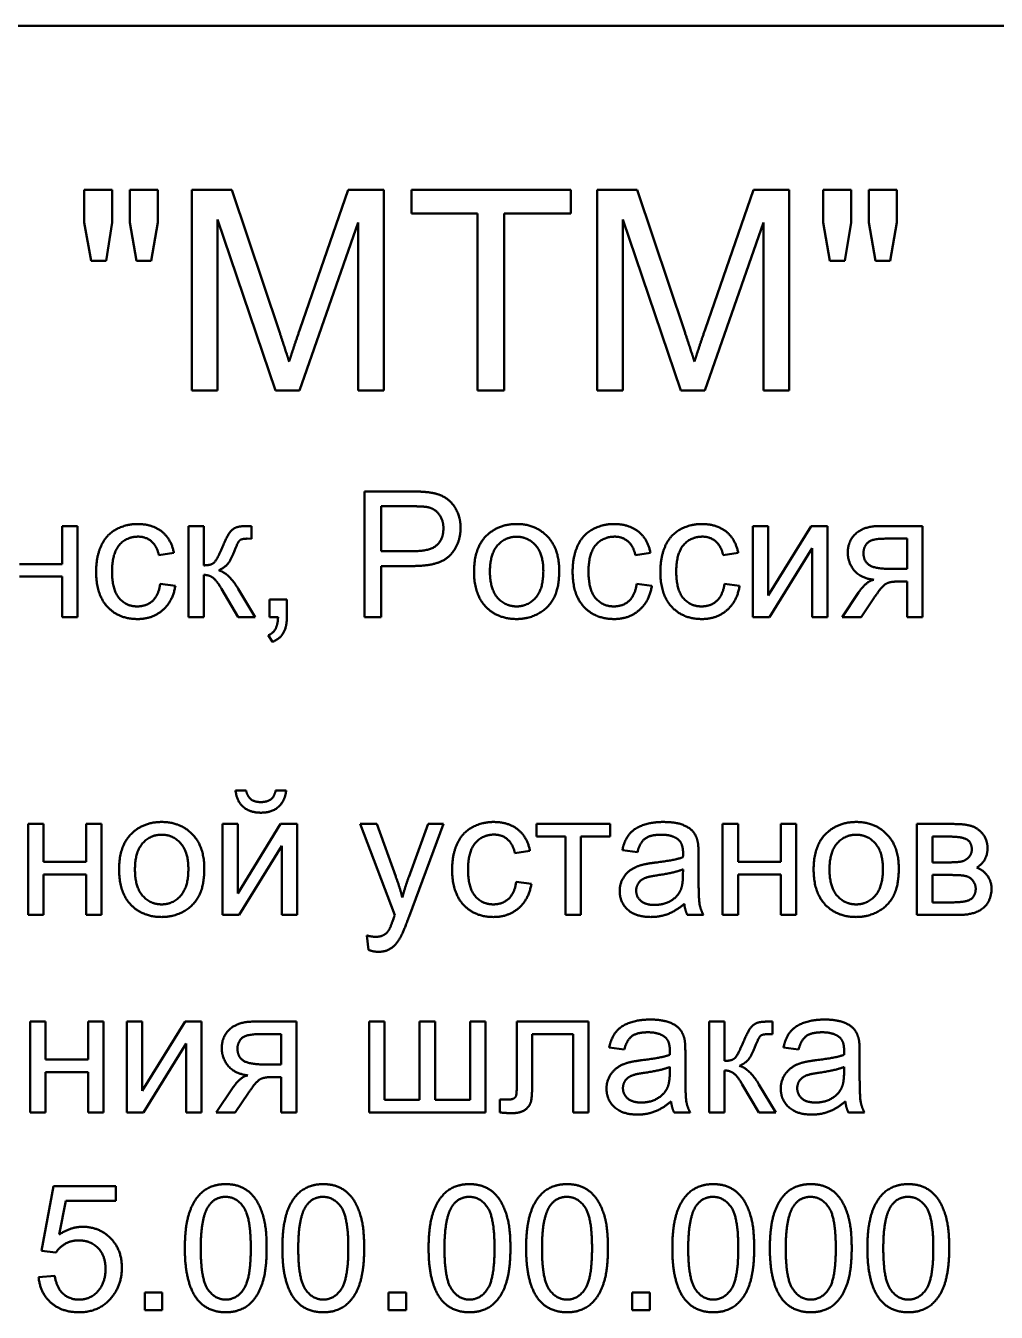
# Model space of a CAD drawing. Header units: millimetres. Extents: x 0 to 25230, y 0 to 17820.
# Drawn here: x 15280.2 to 15570, y 2557.1 to 2941.4 of the extents above; entities that cross this region are included whole.
import ezdxf

# ---------------------------------------------------------------- set-up
doc = ezdxf.new("R2010")
doc.units = ezdxf.units.MM
doc.header["$LTSCALE"] = 30
doc.layers.add('Видимый контур (ГОСТ)', color=7, linetype='Continuous', lineweight=50)

msp = doc.modelspace()

# ---------------------------------------------------------------- linework, layer by layer
at = {"layer": 'Видимый контур (ГОСТ)'}
for p, q in [((15792.799, 2941.356), (14855.299, 2941.356)), ((15297.631, 2882.558), (15297.631, 2892.39)), ((15297.631, 2892.39), (15306, 2892.39)), ((15306, 2892.39), (15306, 2882.558)), ((15311.259, 2882.558), (15311.259, 2892.39)), ((15311.259, 2892.39), (15319.628, 2892.39)), ((15319.628, 2892.39), (15319.628, 2882.558)), ((15329.781, 2832.39), (15329.781, 2892.39)), ((15329.781, 2892.39), (15341.717, 2892.39)), ((15341.717, 2892.39), (15355.939, 2849.905)), ((15362.022, 2850.637), (15376.427, 2892.39)), ((15376.427, 2892.39), (15387.083, 2892.39)), ((15387.083, 2892.39), (15387.083, 2832.39)), ((15395.36, 2885.302), (15395.36, 2892.39)), ((15395.36, 2892.39), (15442.921, 2892.39)), ((15442.921, 2892.39), (15442.921, 2885.302)), ((15450.833, 2832.39), (15450.833, 2892.39)), ((15450.833, 2892.39), (15462.769, 2892.39)), ((15462.769, 2892.39), (15476.991, 2849.905)), ((15483.073, 2850.637), (15497.479, 2892.39)), ((15497.479, 2892.39), (15508.134, 2892.39)), ((15508.134, 2892.39), (15508.134, 2832.39)), ((15518.287, 2882.558), (15518.287, 2892.39)), ((15518.287, 2892.39), (15526.656, 2892.39)), ((15526.656, 2892.39), (15526.656, 2882.558)), ((15531.915, 2882.558), (15531.915, 2892.39)), ((15531.915, 2892.39), (15540.284, 2892.39)), ((15540.284, 2892.39), (15540.284, 2882.558)), ((15299.689, 2871.125), (15297.631, 2882.558)), ((15306, 2882.558), (15304.171, 2871.125)), ((15313.272, 2871.125), (15311.259, 2882.558)), ((15319.628, 2882.558), (15317.662, 2871.125)), ((15354.796, 2832.39), (15337.418, 2883.472)), ((15337.418, 2883.472), (15337.418, 2832.39)), ((15379.445, 2882.603), (15361.93, 2832.39)), ((15379.445, 2832.39), (15379.445, 2882.603)), ((15415.116, 2885.302), (15395.36, 2885.302)), ((15415.116, 2832.39), (15415.116, 2885.302)), ((15442.921, 2885.302), (15423.073, 2885.302)), ((15423.073, 2885.302), (15423.073, 2832.39)), ((15475.848, 2832.39), (15458.47, 2883.472)), ((15458.47, 2883.472), (15458.47, 2832.39)), ((15500.497, 2882.603), (15482.982, 2832.39)), ((15500.497, 2832.39), (15500.497, 2882.603)), ((15520.345, 2871.125), (15518.287, 2882.558)), ((15526.656, 2882.558), (15524.827, 2871.125)), ((15533.927, 2871.125), (15531.915, 2882.558)), ((15540.284, 2882.558), (15538.317, 2871.125)), ((15304.171, 2871.125), (15299.689, 2871.125)), ((15317.662, 2871.125), (15313.272, 2871.125)), ((15524.827, 2871.125), (15520.345, 2871.125)), ((15538.317, 2871.125), (15533.927, 2871.125)), ((15337.418, 2832.39), (15329.781, 2832.39)), ((15361.93, 2832.39), (15354.796, 2832.39)), ((15387.083, 2832.39), (15379.445, 2832.39)), ((15423.073, 2832.39), (15415.116, 2832.39)), ((15458.47, 2832.39), (15450.833, 2832.39)), ((15482.982, 2832.39), (15475.848, 2832.39)), ((15508.134, 2832.39), (15500.497, 2832.39)), ((15381.386, 2764.75), (15381.386, 2802.25)), ((15381.386, 2802.25), (15395.534, 2802.25)), ((15395.963, 2797.82), (15386.359, 2797.82)), ((15386.359, 2797.82), (15386.359, 2784.415)), ((15291.037, 2780.584), (15291.037, 2791.932)), ((15291.037, 2791.932), (15295.639, 2791.932)), ((15295.639, 2791.932), (15295.639, 2764.75)), ((15328.766, 2764.75), (15328.766, 2791.932)), ((15328.766, 2791.932), (15333.368, 2791.932)), ((15333.368, 2791.932), (15333.368, 2780.184)), ((15346.716, 2791.932), (15347.63, 2791.932)), ((15347.63, 2791.932), (15347.63, 2788.13)), ((15497.316, 2764.75), (15497.316, 2791.932)), ((15497.316, 2791.932), (15501.918, 2791.932)), ((15501.918, 2791.932), (15501.918, 2771.209)), ((15501.918, 2771.209), (15514.694, 2791.932)), ((15514.694, 2791.932), (15519.639, 2791.932)), ((15519.639, 2791.932), (15519.639, 2764.75)), ((15535.388, 2791.932), (15547.964, 2791.932)), ((15547.964, 2791.932), (15547.964, 2764.75)), ((15347.63, 2788.13), (15346.344, 2788.159)), ((15543.362, 2788.159), (15536.845, 2788.159)), ((15543.362, 2779.127), (15543.362, 2788.159)), ((15324.422, 2783.929), (15319.934, 2783.243)), ((15386.359, 2784.415), (15396.049, 2784.415)), ((15466.733, 2783.929), (15462.246, 2783.243)), ((15492.943, 2783.929), (15488.456, 2783.243)), ((15515.037, 2785.358), (15502.289, 2764.75)), ((15515.037, 2764.75), (15515.037, 2785.358)), ((15278.29, 2780.584), (15291.037, 2780.584)), ((15395.992, 2779.984), (15386.359, 2779.984)), ((15386.359, 2779.984), (15386.359, 2764.75)), ((15538.274, 2779.127), (15543.362, 2779.127)), ((15291.037, 2776.812), (15278.29, 2776.812)), ((15291.037, 2764.75), (15291.037, 2776.812)), ((15320.334, 2774.697), (15324.85, 2774.096)), ((15333.368, 2777.326), (15333.368, 2764.75)), ((15462.646, 2774.697), (15467.162, 2774.096)), ((15488.856, 2774.697), (15493.372, 2774.096)), ((15543.362, 2775.354), (15540.733, 2775.354)), ((15543.362, 2764.75), (15543.362, 2775.354)), ((15343.6, 2764.75), (15338.656, 2773.153)), ((15343.629, 2773.182), (15348.659, 2764.75)), ((15523.955, 2764.75), (15528.899, 2772.067)), ((15533.673, 2770.666), (15529.643, 2764.75)), ((15352.918, 2764.75), (15352.918, 2769.98)), ((15352.918, 2769.98), (15358.149, 2769.98)), ((15358.149, 2769.98), (15358.149, 2764.75)), ((15295.639, 2764.75), (15291.037, 2764.75)), ((15333.368, 2764.75), (15328.766, 2764.75)), ((15348.659, 2764.75), (15343.6, 2764.75)), ((15355.519, 2764.75), (15352.918, 2764.75)), ((15386.359, 2764.75), (15381.386, 2764.75)), ((15502.289, 2764.75), (15497.316, 2764.75)), ((15519.639, 2764.75), (15515.037, 2764.75)), ((15529.643, 2764.75), (15523.955, 2764.75)), ((15547.964, 2764.75), (15543.362, 2764.75)), ((15353.89, 2757.318), (15352.604, 2759.291)), ((15342.829, 2712.914), (15345.973, 2712.914)), ((15354.805, 2712.914), (15357.949, 2712.914)), ((15280.862, 2675.757), (15280.862, 2702.939)), ((15280.862, 2702.939), (15285.464, 2702.939)), ((15285.464, 2702.939), (15285.464, 2691.592)), ((15298.212, 2691.592), (15298.212, 2702.939)), ((15298.212, 2702.939), (15302.813, 2702.939)), ((15302.813, 2702.939), (15302.813, 2675.757)), ((15338.884, 2675.757), (15338.884, 2702.939)), ((15338.884, 2702.939), (15343.486, 2702.939)), ((15343.486, 2702.939), (15343.486, 2682.217)), ((15343.486, 2682.217), (15356.262, 2702.939)), ((15356.262, 2702.939), (15361.207, 2702.939)), ((15361.207, 2702.939), (15361.207, 2675.757)), ((15390.39, 2675.728), (15380.071, 2702.939)), ((15380.071, 2702.939), (15385.045, 2702.939)), ((15385.045, 2702.939), (15390.675, 2687.247)), ((15394.563, 2687.104), (15400.365, 2702.939)), ((15404.967, 2702.939), (15394.648, 2675.271)), ((15400.365, 2702.939), (15404.967, 2702.939)), ((15432.663, 2699.166), (15432.663, 2702.939)), ((15432.663, 2702.939), (15454.7, 2702.939)), ((15454.7, 2702.939), (15454.7, 2699.166)), ((15488.284, 2675.757), (15488.284, 2702.939)), ((15488.284, 2702.939), (15492.886, 2702.939)), ((15492.886, 2702.939), (15492.886, 2691.592)), ((15505.634, 2691.592), (15505.634, 2702.939)), ((15505.634, 2702.939), (15510.235, 2702.939)), ((15510.235, 2702.939), (15510.235, 2675.757)), ((15546.335, 2675.757), (15546.335, 2702.939)), ((15546.335, 2702.939), (15556.939, 2702.939)), ((15441.38, 2699.166), (15432.663, 2699.166)), ((15441.38, 2675.757), (15441.38, 2699.166)), ((15454.7, 2699.166), (15445.982, 2699.166)), ((15445.982, 2699.166), (15445.982, 2675.757)), ((15555.996, 2699.166), (15550.936, 2699.166)), ((15550.936, 2699.166), (15550.936, 2691.477)), ((15356.605, 2696.365), (15343.858, 2675.757)), ((15356.605, 2675.757), (15356.605, 2696.365)), ((15430.748, 2694.936), (15426.26, 2694.25)), ((15462.874, 2694.564), (15458.358, 2695.164)), ((15285.464, 2691.592), (15298.212, 2691.592)), ((15481.11, 2693.278), (15481.11, 2687.133)), ((15492.886, 2691.592), (15505.634, 2691.592)), ((15550.936, 2691.477), (15555.853, 2691.477)), ((15298.212, 2687.819), (15285.464, 2687.819)), ((15285.464, 2687.819), (15285.464, 2675.757)), ((15298.212, 2675.757), (15298.212, 2687.819)), ((15476.451, 2687.704), (15476.48, 2689.391)), ((15505.634, 2687.819), (15492.886, 2687.819)), ((15492.886, 2687.819), (15492.886, 2675.757)), ((15505.634, 2675.757), (15505.634, 2687.819)), ((15556.51, 2687.704), (15550.936, 2687.704)), ((15550.936, 2687.704), (15550.936, 2679.53)), ((15426.661, 2685.704), (15431.177, 2685.103)), ((15550.936, 2679.53), (15556.996, 2679.53)), ((15285.464, 2675.757), (15280.862, 2675.757)), ((15302.813, 2675.757), (15298.212, 2675.757)), ((15343.858, 2675.757), (15338.884, 2675.757)), ((15361.207, 2675.757), (15356.605, 2675.757)), ((15445.982, 2675.757), (15441.38, 2675.757)), ((15482.568, 2675.757), (15477.766, 2675.757)), ((15492.886, 2675.757), (15488.284, 2675.757)), ((15510.235, 2675.757), (15505.634, 2675.757)), ((15558.568, 2675.757), (15546.335, 2675.757)), ((15382.501, 2665.324), (15381.986, 2669.64)), ((15281.462, 2616.743), (15281.462, 2643.925)), ((15281.462, 2643.925), (15286.064, 2643.925)), ((15286.064, 2643.925), (15286.064, 2632.578)), ((15298.812, 2632.578), (15298.812, 2643.925)), ((15298.812, 2643.925), (15303.414, 2643.925)), ((15303.414, 2643.925), (15303.414, 2616.743)), ((15310.359, 2616.743), (15310.359, 2643.925)), ((15310.359, 2643.925), (15314.961, 2643.925)), ((15314.961, 2643.925), (15314.961, 2623.203)), ((15314.961, 2623.203), (15327.737, 2643.925)), ((15327.737, 2643.925), (15332.682, 2643.925)), ((15332.682, 2643.925), (15332.682, 2616.743)), ((15348.431, 2643.925), (15361.007, 2643.925)), ((15361.007, 2643.925), (15361.007, 2616.743)), ((15382.701, 2616.743), (15382.701, 2643.925)), ((15382.701, 2643.925), (15387.303, 2643.925)), ((15387.303, 2643.925), (15387.303, 2620.516)), ((15397.792, 2620.516), (15397.792, 2643.925)), ((15397.792, 2643.925), (15402.394, 2643.925)), ((15402.394, 2643.925), (15402.394, 2620.516)), ((15412.884, 2620.516), (15412.884, 2643.925)), ((15412.884, 2643.925), (15417.486, 2643.925)), ((15417.486, 2643.925), (15417.486, 2616.743)), ((15426.832, 2626.004), (15426.832, 2643.925)), ((15426.832, 2643.925), (15448.24, 2643.925)), ((15448.24, 2643.925), (15448.24, 2616.743)), ((15484.283, 2616.743), (15484.283, 2643.925)), ((15484.283, 2643.925), (15488.884, 2643.925)), ((15488.884, 2643.925), (15488.884, 2632.178)), ((15502.232, 2643.925), (15503.147, 2643.925)), ((15503.147, 2643.925), (15503.147, 2640.124)), ((15356.405, 2640.152), (15349.888, 2640.152)), ((15356.405, 2631.12), (15356.405, 2640.152)), ((15443.638, 2640.152), (15431.434, 2640.152)), ((15431.434, 2640.152), (15431.434, 2626.604)), ((15443.638, 2616.743), (15443.638, 2640.152)), ((15503.147, 2640.124), (15501.861, 2640.152)), ((15328.08, 2637.351), (15315.332, 2616.743)), ((15328.08, 2616.743), (15328.08, 2637.351)), ((15458.93, 2635.55), (15454.414, 2636.151)), ((15510.978, 2635.55), (15506.462, 2636.151)), ((15286.064, 2632.578), (15298.812, 2632.578)), ((15477.166, 2634.264), (15477.166, 2628.119)), ((15529.214, 2634.264), (15529.214, 2628.119)), ((15298.812, 2628.805), (15286.064, 2628.805)), ((15286.064, 2628.805), (15286.064, 2616.743)), ((15298.812, 2616.743), (15298.812, 2628.805)), ((15351.318, 2631.12), (15356.405, 2631.12)), ((15472.507, 2628.691), (15472.535, 2630.377)), ((15488.884, 2629.319), (15488.884, 2616.743)), ((15524.555, 2628.691), (15524.584, 2630.377)), ((15356.405, 2627.347), (15353.776, 2627.347)), ((15356.405, 2616.743), (15356.405, 2627.347)), ((15499.117, 2616.743), (15494.172, 2625.146)), ((15499.145, 2625.175), (15504.176, 2616.743)), ((15336.998, 2616.743), (15341.943, 2624.06)), ((15346.716, 2622.66), (15342.686, 2616.743)), ((15387.303, 2620.516), (15397.792, 2620.516)), ((15402.394, 2620.516), (15412.884, 2620.516)), ((15421.744, 2616.772), (15421.744, 2620.602)), ((15421.744, 2620.602), (15423.774, 2620.602)), ((15286.064, 2616.743), (15281.462, 2616.743)), ((15303.414, 2616.743), (15298.812, 2616.743)), ((15315.332, 2616.743), (15310.359, 2616.743)), ((15332.682, 2616.743), (15328.08, 2616.743)), ((15342.686, 2616.743), (15336.998, 2616.743)), ((15361.007, 2616.743), (15356.405, 2616.743)), ((15417.486, 2616.743), (15382.701, 2616.743)), ((15448.24, 2616.743), (15443.638, 2616.743)), ((15478.623, 2616.743), (15473.821, 2616.743)), ((15488.884, 2616.743), (15484.283, 2616.743)), ((15504.176, 2616.743), (15499.117, 2616.743)), ((15530.672, 2616.743), (15525.87, 2616.743)), ((15284.835, 2575.479), (15288.465, 2594.743)), ((15288.465, 2594.743), (15307.101, 2594.743)), ((15307.101, 2594.743), (15307.101, 2590.342)), ((15292.152, 2590.342), (15290.123, 2580.281)), ((15307.101, 2590.342), (15292.152, 2590.342)), ((15289.151, 2574.907), (15284.835, 2575.479)), ((15284.006, 2567.562), (15288.837, 2567.962)), ((15315.704, 2557.729), (15315.704, 2562.96)), ((15315.704, 2562.96), (15320.935, 2562.96)), ((15320.935, 2562.96), (15320.935, 2557.729)), ((15388.503, 2557.729), (15388.503, 2562.96)), ((15388.503, 2562.96), (15393.734, 2562.96)), ((15393.734, 2562.96), (15393.734, 2557.729)), ((15461.302, 2557.729), (15461.302, 2562.96)), ((15461.302, 2562.96), (15466.533, 2562.96)), ((15466.533, 2562.96), (15466.533, 2557.729)), ((15320.935, 2557.729), (15315.704, 2557.729)), ((15393.734, 2557.729), (15388.503, 2557.729)), ((15466.533, 2557.729), (15461.302, 2557.729))]:
    msp.add_line(p, q, dxfattribs=at)
for points in [[(15355.939, 2849.905), (15357.906, 2843.96), (15358.82, 2841.033)], [(15358.82, 2841.033), (15359.827, 2844.28), (15362.022, 2850.637)], [(15476.991, 2849.905), (15478.958, 2843.96), (15479.872, 2841.033)], [(15479.872, 2841.033), (15480.878, 2844.28), (15483.073, 2850.637)], [(15395.534, 2802.25), (15399.279, 2802.25), (15401.251, 2801.878)], [(15401.251, 2801.878), (15404.023, 2801.421), (15407.739, 2798.849), (15410.026, 2794.19), (15410.026, 2791.389)], [(15400.593, 2797.477), (15399.336, 2797.82), (15395.963, 2797.82)], [(15404.909, 2791.246), (15404.909, 2793.589), (15402.537, 2796.962), (15400.593, 2797.477)], [(15301.184, 2778.241), (15301.184, 2782.642), (15304.1, 2789.245), (15310.073, 2792.532), (15313.56, 2792.532)], [(15313.56, 2792.532), (15317.991, 2792.532), (15323.621, 2788.044), (15324.422, 2783.929)], [(15339.027, 2785.929), (15340.399, 2789.159), (15342.085, 2791.217), (15344.286, 2791.932), (15346.716, 2791.932)], [(15410.026, 2791.389), (15410.026, 2786.615), (15403.938, 2779.984), (15395.992, 2779.984)], [(15396.049, 2784.415), (15400.879, 2784.415), (15404.909, 2787.987), (15404.909, 2791.246)], [(15418.257, 2789.502), (15421.744, 2792.532), (15426.775, 2792.532)], [(15426.775, 2792.532), (15432.377, 2792.532), (15439.494, 2785.186), (15439.494, 2778.727)], [(15443.496, 2778.241), (15443.496, 2782.642), (15446.411, 2789.245), (15452.385, 2792.532), (15455.872, 2792.532)], [(15455.872, 2792.532), (15460.302, 2792.532), (15465.933, 2788.044), (15466.733, 2783.929)], [(15469.706, 2778.241), (15469.706, 2782.642), (15472.621, 2789.245), (15478.595, 2792.532), (15482.082, 2792.532)], [(15482.082, 2792.532), (15486.512, 2792.532), (15492.143, 2788.044), (15492.943, 2783.929)], [(15525.67, 2783.986), (15525.67, 2787.53), (15530.643, 2791.932), (15535.388, 2791.932)], [(15313.76, 2788.759), (15310.273, 2788.759), (15305.929, 2783.757), (15305.929, 2778.355)], [(15319.934, 2783.243), (15319.305, 2785.987), (15316.047, 2788.759), (15313.76, 2788.759)], [(15333.368, 2780.184), (15335.569, 2780.184), (15337.312, 2781.871), (15339.027, 2785.929)], [(15344.029, 2787.616), (15343.486, 2787.044), (15342.4, 2784.272)], [(15346.344, 2788.159), (15344.544, 2788.159), (15344.029, 2787.616)], [(15414.056, 2778.355), (15414.056, 2785.872), (15418.257, 2789.502)], [(15426.775, 2788.73), (15423.345, 2788.73), (15418.8, 2783.557), (15418.8, 2778.326)], [(15434.749, 2778.498), (15434.749, 2783.528), (15430.176, 2788.73), (15426.775, 2788.73)], [(15456.072, 2788.759), (15452.585, 2788.759), (15448.24, 2783.757), (15448.24, 2778.355)], [(15462.246, 2783.243), (15461.617, 2785.987), (15458.358, 2788.759), (15456.072, 2788.759)], [(15482.282, 2788.759), (15478.795, 2788.759), (15474.45, 2783.757), (15474.45, 2778.355)], [(15488.456, 2783.243), (15487.827, 2785.987), (15484.568, 2788.759), (15482.282, 2788.759)], [(15536.845, 2788.159), (15532.73, 2788.159), (15530.357, 2785.586), (15530.357, 2783.871)], [(15342.4, 2784.272), (15341.342, 2781.613), (15339.599, 2779.556), (15337.798, 2778.698)], [(15533.416, 2775.868), (15529.471, 2776.383), (15525.67, 2781.013), (15525.67, 2783.986)], [(15530.357, 2783.871), (15530.357, 2781.413), (15533.844, 2779.127), (15538.274, 2779.127)], [(15313.532, 2764.15), (15307.958, 2764.15), (15301.184, 2771.438), (15301.184, 2778.241)], [(15305.929, 2778.355), (15305.929, 2772.896), (15310.13, 2767.923), (15313.503, 2767.923)], [(15337.798, 2778.698), (15340.771, 2777.898), (15343.629, 2773.182)], [(15426.775, 2764.15), (15421.087, 2764.15), (15414.056, 2771.467), (15414.056, 2778.355)], [(15418.8, 2778.326), (15418.8, 2773.125), (15423.345, 2767.923), (15426.775, 2767.923)], [(15439.494, 2778.727), (15439.494, 2773.496), (15436.35, 2767.465), (15430.348, 2764.15), (15426.775, 2764.15)], [(15426.775, 2767.923), (15430.205, 2767.923), (15434.749, 2773.153), (15434.749, 2778.498)], [(15455.843, 2764.15), (15450.27, 2764.15), (15443.496, 2771.438), (15443.496, 2778.241)], [(15448.24, 2778.355), (15448.24, 2772.896), (15452.442, 2767.923), (15455.815, 2767.923)], [(15482.053, 2764.15), (15476.48, 2764.15), (15469.706, 2771.438), (15469.706, 2778.241)], [(15474.45, 2778.355), (15474.45, 2772.896), (15478.652, 2767.923), (15482.024, 2767.923)], [(15313.503, 2767.923), (15316.218, 2767.923), (15319.848, 2771.238), (15320.334, 2774.697)], [(15338.656, 2773.153), (15337.169, 2775.697), (15334.911, 2777.326), (15333.368, 2777.326)], [(15455.815, 2767.923), (15458.53, 2767.923), (15462.16, 2771.238), (15462.646, 2774.697)], [(15482.024, 2767.923), (15484.74, 2767.923), (15488.37, 2771.238), (15488.856, 2774.697)], [(15528.899, 2772.067), (15531.157, 2775.411), (15533.416, 2775.868)], [(15540.733, 2775.354), (15538.303, 2775.354), (15535.959, 2774.068), (15533.673, 2770.666)], [(15324.85, 2774.096), (15324.107, 2769.437), (15317.991, 2764.15), (15313.532, 2764.15)], [(15467.162, 2774.096), (15466.419, 2769.437), (15460.302, 2764.15), (15455.843, 2764.15)], [(15493.372, 2774.096), (15492.629, 2769.437), (15486.512, 2764.15), (15482.053, 2764.15)], [(15352.604, 2759.291), (15354.061, 2759.919), (15355.433, 2762.406), (15355.519, 2764.75)], [(15358.149, 2764.75), (15358.149, 2761.863), (15356.119, 2758.29), (15353.89, 2757.318)], [(15350.403, 2706.312), (15347.116, 2706.312), (15343.2, 2709.713), (15342.829, 2712.914)], [(15345.973, 2712.914), (15346.344, 2711.199), (15348.459, 2709.484), (15350.26, 2709.484)], [(15350.26, 2709.484), (15352.318, 2709.484), (15354.433, 2711.142), (15354.805, 2712.914)], [(15357.949, 2712.914), (15357.577, 2709.741), (15353.633, 2706.312), (15350.403, 2706.312)], [(15312.246, 2700.509), (15315.733, 2703.539), (15320.763, 2703.539)], [(15320.763, 2703.539), (15326.365, 2703.539), (15333.482, 2696.193), (15333.482, 2689.734)], [(15407.51, 2689.248), (15407.51, 2693.65), (15410.426, 2700.252), (15416.4, 2703.539), (15419.887, 2703.539)], [(15419.887, 2703.539), (15424.317, 2703.539), (15429.948, 2699.052), (15430.748, 2694.936)], [(15458.358, 2695.164), (15458.959, 2698.051), (15461.788, 2701.624), (15467.105, 2703.539), (15470.592, 2703.539)], [(15470.592, 2703.539), (15474.079, 2703.539), (15478.423, 2701.91), (15480.481, 2699.423), (15480.881, 2697.537)], [(15519.667, 2700.509), (15523.154, 2703.539), (15528.185, 2703.539)], [(15528.185, 2703.539), (15533.787, 2703.539), (15540.904, 2696.193), (15540.904, 2689.734)], [(15556.939, 2702.939), (15560.855, 2702.939), (15564.656, 2701.624), (15567.4, 2698.137), (15567.4, 2695.707)], [(15308.044, 2689.362), (15308.044, 2696.879), (15312.246, 2700.509)], [(15320.763, 2699.738), (15317.333, 2699.738), (15312.789, 2694.564), (15312.789, 2689.334)], [(15328.738, 2689.505), (15328.738, 2694.536), (15324.164, 2699.738), (15320.763, 2699.738)], [(15420.087, 2699.766), (15416.6, 2699.766), (15412.255, 2694.764), (15412.255, 2689.362)], [(15426.26, 2694.25), (15425.632, 2696.994), (15422.373, 2699.766), (15420.087, 2699.766)], [(15469.934, 2699.738), (15466.704, 2699.738), (15463.617, 2697.451), (15462.874, 2694.564)], [(15475.165, 2698.166), (15473.421, 2699.738), (15469.934, 2699.738)], [(15476.48, 2694.193), (15476.48, 2697.022), (15475.165, 2698.166)], [(15480.881, 2697.537), (15481.11, 2696.336), (15481.11, 2693.278)], [(15515.466, 2689.362), (15515.466, 2696.879), (15519.667, 2700.509)], [(15528.185, 2699.738), (15524.755, 2699.738), (15520.21, 2694.564), (15520.21, 2689.334)], [(15536.159, 2689.505), (15536.159, 2694.536), (15531.586, 2699.738), (15528.185, 2699.738)], [(15562.712, 2695.307), (15562.712, 2697.451), (15559.683, 2699.166), (15555.996, 2699.166)], [(15476.451, 2692.992), (15476.48, 2693.935), (15476.48, 2694.193)], [(15555.853, 2691.477), (15558.768, 2691.477), (15560.969, 2692.106), (15562.712, 2693.993), (15562.712, 2695.307)], [(15567.4, 2695.707), (15567.4, 2693.764), (15565.771, 2690.877), (15564.17, 2689.905)], [(15457.558, 2682.931), (15457.558, 2684.932), (15459.387, 2688.219), (15462.303, 2690.22), (15464.161, 2690.706)], [(15464.161, 2690.706), (15465.504, 2691.077), (15468.248, 2691.42)], [(15468.248, 2691.42), (15473.821, 2692.078), (15476.451, 2692.992)], [(15564.17, 2689.905), (15566.085, 2689.248), (15568.629, 2685.761), (15568.629, 2683.36)], [(15320.763, 2675.157), (15315.075, 2675.157), (15308.044, 2682.474), (15308.044, 2689.362)], [(15312.789, 2689.334), (15312.789, 2684.132), (15317.333, 2678.93), (15320.763, 2678.93)], [(15333.482, 2689.734), (15333.482, 2684.503), (15330.338, 2678.472), (15324.336, 2675.157), (15320.763, 2675.157)], [(15320.763, 2678.93), (15324.193, 2678.93), (15328.738, 2684.16), (15328.738, 2689.505)], [(15390.675, 2687.247), (15391.79, 2684.275), (15392.648, 2680.988)], [(15392.648, 2680.988), (15393.448, 2684.074), (15394.563, 2687.104)], [(15419.858, 2675.157), (15414.284, 2675.157), (15407.51, 2682.445), (15407.51, 2689.248)], [(15412.255, 2689.362), (15412.255, 2683.903), (15416.457, 2678.93), (15419.829, 2678.93)], [(15468.962, 2687.647), (15466.104, 2687.247), (15463.76, 2686.218), (15462.474, 2684.246), (15462.474, 2683.046)], [(15476.48, 2689.391), (15473.964, 2688.362), (15468.962, 2687.647)], [(15475.708, 2683.103), (15476.451, 2684.675), (15476.451, 2687.704)], [(15481.11, 2687.133), (15481.11, 2680.73), (15481.71, 2677.329), (15482.568, 2675.757)], [(15528.185, 2675.157), (15522.497, 2675.157), (15515.466, 2682.474), (15515.466, 2689.362)], [(15520.21, 2689.334), (15520.21, 2684.132), (15524.755, 2678.93), (15528.185, 2678.93)], [(15540.904, 2689.734), (15540.904, 2684.503), (15537.76, 2678.472), (15531.758, 2675.157), (15528.185, 2675.157)], [(15528.185, 2678.93), (15531.615, 2678.93), (15536.159, 2684.16), (15536.159, 2689.505)], [(15563.884, 2683.589), (15563.884, 2684.875), (15562.198, 2687.104), (15559.483, 2687.704), (15556.51, 2687.704)], [(15419.829, 2678.93), (15422.545, 2678.93), (15426.175, 2682.245), (15426.661, 2685.704)], [(15431.177, 2685.103), (15430.433, 2680.445), (15424.317, 2675.157), (15419.858, 2675.157)], [(15466.847, 2675.157), (15462.36, 2675.157), (15457.558, 2679.53), (15457.558, 2682.931)], [(15462.474, 2683.046), (15462.474, 2681.216), (15465.247, 2678.758), (15467.933, 2678.758)], [(15467.933, 2678.758), (15470.592, 2678.758), (15474.736, 2681.073), (15475.708, 2683.103)], [(15556.996, 2679.53), (15560.883, 2679.53), (15563.799, 2681.359), (15563.884, 2683.589)], [(15568.629, 2683.36), (15568.372, 2679.501), (15563.37, 2675.757), (15558.568, 2675.757)], [(15476.851, 2679.101), (15474.279, 2676.929), (15469.563, 2675.157), (15466.847, 2675.157)], [(15477.766, 2675.757), (15477.051, 2677.186), (15476.851, 2679.101)], [(15388.589, 2671.184), (15389.018, 2671.87), (15389.989, 2674.614)], [(15389.989, 2674.614), (15390.104, 2674.985), (15390.39, 2675.728)], [(15394.648, 2675.271), (15392.991, 2670.812), (15392.076, 2669.126)], [(15384.616, 2669.24), (15386.159, 2669.24), (15387.989, 2670.269), (15388.589, 2671.184)], [(15381.986, 2669.64), (15383.501, 2669.24), (15384.616, 2669.24)], [(15392.076, 2669.126), (15390.847, 2666.868), (15387.674, 2664.753), (15385.473, 2664.753)], [(15385.473, 2664.753), (15384.13, 2664.753), (15382.501, 2665.324)], [(15338.713, 2635.979), (15338.713, 2639.523), (15343.686, 2643.925), (15348.431, 2643.925)], [(15454.414, 2636.151), (15455.014, 2639.037), (15457.844, 2642.61), (15463.16, 2644.525), (15466.647, 2644.525)], [(15466.647, 2644.525), (15470.134, 2644.525), (15474.479, 2642.896), (15476.537, 2640.409), (15476.937, 2638.523)], [(15494.544, 2637.923), (15495.916, 2641.152), (15497.602, 2643.21), (15499.803, 2643.925), (15502.232, 2643.925)], [(15506.462, 2636.151), (15507.063, 2639.037), (15509.892, 2642.61), (15515.209, 2644.525), (15518.696, 2644.525)], [(15518.696, 2644.525), (15522.183, 2644.525), (15526.527, 2642.896), (15528.585, 2640.409), (15528.985, 2638.523)], [(15349.888, 2640.152), (15345.773, 2640.152), (15343.4, 2637.58), (15343.4, 2635.865)], [(15465.99, 2640.724), (15462.76, 2640.724), (15459.673, 2638.437), (15458.93, 2635.55)], [(15471.22, 2639.152), (15469.477, 2640.724), (15465.99, 2640.724)], [(15501.861, 2640.152), (15500.06, 2640.152), (15499.545, 2639.609)], [(15518.038, 2640.724), (15514.808, 2640.724), (15511.722, 2638.437), (15510.978, 2635.55)], [(15523.269, 2639.152), (15521.525, 2640.724), (15518.038, 2640.724)], [(15472.535, 2635.179), (15472.535, 2638.008), (15471.22, 2639.152)], [(15476.937, 2638.523), (15477.166, 2637.322), (15477.166, 2634.264)], [(15488.884, 2632.178), (15491.085, 2632.178), (15492.829, 2633.864), (15494.544, 2637.923)], [(15497.916, 2636.265), (15496.859, 2633.607), (15495.115, 2631.549), (15493.315, 2630.691)], [(15499.545, 2639.609), (15499.002, 2639.037), (15497.916, 2636.265)], [(15524.584, 2635.179), (15524.584, 2638.008), (15523.269, 2639.152)], [(15528.985, 2638.523), (15529.214, 2637.322), (15529.214, 2634.264)], [(15346.459, 2627.862), (15342.514, 2628.376), (15338.713, 2633.007), (15338.713, 2635.979)], [(15343.4, 2635.865), (15343.4, 2633.407), (15346.887, 2631.12), (15351.318, 2631.12)], [(15460.216, 2631.692), (15461.56, 2632.063), (15464.303, 2632.406)], [(15464.303, 2632.406), (15469.877, 2633.064), (15472.507, 2633.978)], [(15472.507, 2633.978), (15472.535, 2634.922), (15472.535, 2635.179)], [(15512.265, 2631.692), (15513.608, 2632.063), (15516.352, 2632.406)], [(15516.352, 2632.406), (15521.925, 2633.064), (15524.555, 2633.978)], [(15524.555, 2633.978), (15524.584, 2634.922), (15524.584, 2635.179)], [(15453.614, 2623.917), (15453.614, 2625.918), (15455.443, 2629.205), (15458.358, 2631.206), (15460.216, 2631.692)], [(15465.018, 2628.633), (15462.16, 2628.233), (15459.816, 2627.204), (15458.53, 2625.232), (15458.53, 2624.032)], [(15472.535, 2630.377), (15470.02, 2629.348), (15465.018, 2628.633)], [(15471.763, 2624.089), (15472.507, 2625.661), (15472.507, 2628.691)], [(15494.172, 2625.146), (15492.686, 2627.69), (15490.428, 2629.319), (15488.884, 2629.319)], [(15493.315, 2630.691), (15496.287, 2629.891), (15499.145, 2625.175)], [(15505.662, 2623.917), (15505.662, 2625.918), (15507.491, 2629.205), (15510.407, 2631.206), (15512.265, 2631.692)], [(15517.066, 2628.633), (15514.208, 2628.233), (15511.864, 2627.204), (15510.578, 2625.232), (15510.578, 2624.032)], [(15524.584, 2630.377), (15522.068, 2629.348), (15517.066, 2628.633)], [(15523.812, 2624.089), (15524.555, 2625.661), (15524.555, 2628.691)], [(15341.943, 2624.06), (15344.201, 2627.404), (15346.459, 2627.862)], [(15353.776, 2627.347), (15351.346, 2627.347), (15349.002, 2626.061), (15346.716, 2622.66)], [(15423.774, 2620.602), (15425.203, 2620.602), (15426.432, 2621.202), (15426.832, 2622.46), (15426.832, 2626.004)], [(15431.434, 2626.604), (15431.434, 2621.859), (15430.834, 2618.83), (15428.061, 2616.572), (15425.46, 2616.572)], [(15477.166, 2628.119), (15477.166, 2621.717), (15477.766, 2618.315), (15478.623, 2616.743)], [(15529.214, 2628.119), (15529.214, 2621.717), (15529.814, 2618.315), (15530.672, 2616.743)], [(15462.903, 2616.143), (15458.416, 2616.143), (15453.614, 2620.516), (15453.614, 2623.917)], [(15458.53, 2624.032), (15458.53, 2622.202), (15461.302, 2619.744), (15463.989, 2619.744)], [(15463.989, 2619.744), (15466.647, 2619.744), (15470.792, 2622.059), (15471.763, 2624.089)], [(15514.951, 2616.143), (15510.464, 2616.143), (15505.662, 2620.516), (15505.662, 2623.917)], [(15510.578, 2624.032), (15510.578, 2622.202), (15513.351, 2619.744), (15516.037, 2619.744)], [(15516.037, 2619.744), (15518.696, 2619.744), (15522.84, 2622.059), (15523.812, 2624.089)], [(15472.907, 2620.087), (15470.334, 2617.915), (15465.618, 2616.143), (15462.903, 2616.143)], [(15473.821, 2616.743), (15473.107, 2618.172), (15472.907, 2620.087)], [(15524.955, 2620.087), (15522.383, 2617.915), (15517.667, 2616.143), (15514.951, 2616.143)], [(15525.87, 2616.743), (15525.155, 2618.172), (15524.955, 2620.087)], [(15425.46, 2616.572), (15423.831, 2616.572), (15421.744, 2616.772)], [(15327.68, 2576.222), (15327.68, 2582.882), (15330.424, 2590.999), (15335.797, 2595.372), (15339.913, 2595.372)], [(15339.913, 2595.372), (15342.914, 2595.372), (15347.488, 2592.943), (15350.432, 2588.37), (15352.118, 2581.796), (15352.118, 2576.222)], [(15356.805, 2576.222), (15356.805, 2582.882), (15359.549, 2590.999), (15364.923, 2595.372), (15369.039, 2595.372)], [(15369.039, 2595.372), (15372.04, 2595.372), (15376.613, 2592.943), (15379.557, 2588.37), (15381.243, 2581.796), (15381.243, 2576.222)], [(15400.479, 2576.222), (15400.479, 2582.882), (15403.223, 2590.999), (15408.597, 2595.372), (15412.712, 2595.372)], [(15412.712, 2595.372), (15415.714, 2595.372), (15420.287, 2592.943), (15423.231, 2588.37), (15424.917, 2581.796), (15424.917, 2576.222)], [(15429.605, 2576.222), (15429.605, 2582.882), (15432.348, 2590.999), (15437.722, 2595.372), (15441.838, 2595.372)], [(15441.838, 2595.372), (15444.839, 2595.372), (15449.412, 2592.943), (15452.356, 2588.37), (15454.042, 2581.796), (15454.042, 2576.222)], [(15473.278, 2576.222), (15473.278, 2582.882), (15476.022, 2590.999), (15481.396, 2595.372), (15485.512, 2595.372)], [(15485.512, 2595.372), (15488.513, 2595.372), (15493.086, 2592.943), (15496.03, 2588.37), (15497.716, 2581.796), (15497.716, 2576.222)], [(15502.404, 2576.222), (15502.404, 2582.882), (15505.148, 2590.999), (15510.521, 2595.372), (15514.637, 2595.372)], [(15514.637, 2595.372), (15517.638, 2595.372), (15522.211, 2592.943), (15525.155, 2588.37), (15526.842, 2581.796), (15526.842, 2576.222)], [(15531.529, 2576.222), (15531.529, 2582.882), (15534.273, 2590.999), (15539.646, 2595.372), (15543.762, 2595.372)], [(15543.762, 2595.372), (15546.763, 2595.372), (15551.337, 2592.943), (15554.281, 2588.37), (15555.967, 2581.796), (15555.967, 2576.222)], [(15339.856, 2591.571), (15336.683, 2591.571), (15334.797, 2588.884)], [(15347.373, 2576.222), (15347.373, 2585.483), (15343.057, 2591.571), (15339.856, 2591.571)], [(15368.981, 2591.571), (15365.809, 2591.571), (15363.922, 2588.884)], [(15376.499, 2576.222), (15376.499, 2585.483), (15372.183, 2591.571), (15368.981, 2591.571)], [(15412.655, 2591.571), (15409.483, 2591.571), (15407.596, 2588.884)], [(15420.172, 2576.222), (15420.172, 2585.483), (15415.856, 2591.571), (15412.655, 2591.571)], [(15441.781, 2591.571), (15438.608, 2591.571), (15436.722, 2588.884)], [(15449.298, 2576.222), (15449.298, 2585.483), (15444.982, 2591.571), (15441.781, 2591.571)], [(15485.454, 2591.571), (15482.282, 2591.571), (15480.395, 2588.884)], [(15492.972, 2576.222), (15492.972, 2585.483), (15488.656, 2591.571), (15485.454, 2591.571)], [(15514.58, 2591.571), (15511.407, 2591.571), (15509.521, 2588.884)], [(15522.097, 2576.222), (15522.097, 2585.483), (15517.781, 2591.571), (15514.58, 2591.571)], [(15543.705, 2591.571), (15540.533, 2591.571), (15538.646, 2588.884)], [(15551.222, 2576.222), (15551.222, 2585.483), (15546.906, 2591.571), (15543.705, 2591.571)], [(15334.797, 2588.884), (15332.425, 2585.454), (15332.425, 2576.222)], [(15363.922, 2588.884), (15361.55, 2585.454), (15361.55, 2576.222)], [(15407.596, 2588.884), (15405.224, 2585.454), (15405.224, 2576.222)], [(15436.722, 2588.884), (15434.349, 2585.454), (15434.349, 2576.222)], [(15480.395, 2588.884), (15478.023, 2585.454), (15478.023, 2576.222)], [(15509.521, 2588.884), (15507.148, 2585.454), (15507.148, 2576.222)], [(15538.646, 2588.884), (15536.274, 2585.454), (15536.274, 2576.222)], [(15290.123, 2580.281), (15293.496, 2582.625), (15297.211, 2582.625)], [(15297.211, 2582.625), (15302.127, 2582.625), (15308.873, 2575.822), (15308.873, 2570.477)], [(15295.982, 2578.566), (15293.753, 2578.566), (15290.18, 2576.537), (15289.151, 2574.907)], [(15303.985, 2570.048), (15303.985, 2573.993), (15299.584, 2578.566), (15295.982, 2578.566)], [(15331.396, 2560.959), (15327.68, 2565.675), (15327.68, 2576.222)], [(15332.425, 2576.222), (15332.425, 2566.961), (15336.741, 2560.873), (15339.913, 2560.873)], [(15352.118, 2576.222), (15352.118, 2569.62), (15349.403, 2561.502), (15344, 2557.101), (15339.913, 2557.101)], [(15339.913, 2560.873), (15343.057, 2560.873), (15347.373, 2566.99), (15347.373, 2576.222)], [(15360.521, 2560.959), (15356.805, 2565.675), (15356.805, 2576.222)], [(15361.55, 2576.222), (15361.55, 2566.961), (15365.866, 2560.873), (15369.039, 2560.873)], [(15381.243, 2576.222), (15381.243, 2569.62), (15378.528, 2561.502), (15373.126, 2557.101), (15369.039, 2557.101)], [(15369.039, 2560.873), (15372.183, 2560.873), (15376.499, 2566.99), (15376.499, 2576.222)], [(15404.195, 2560.959), (15400.479, 2565.675), (15400.479, 2576.222)], [(15405.224, 2576.222), (15405.224, 2566.961), (15409.54, 2560.873), (15412.712, 2560.873)], [(15424.917, 2576.222), (15424.917, 2569.62), (15422.202, 2561.502), (15416.8, 2557.101), (15412.712, 2557.101)], [(15412.712, 2560.873), (15415.856, 2560.873), (15420.172, 2566.99), (15420.172, 2576.222)], [(15433.32, 2560.959), (15429.605, 2565.675), (15429.605, 2576.222)], [(15434.349, 2576.222), (15434.349, 2566.961), (15438.665, 2560.873), (15441.838, 2560.873)], [(15454.042, 2576.222), (15454.042, 2569.62), (15451.327, 2561.502), (15445.925, 2557.101), (15441.838, 2557.101)], [(15441.838, 2560.873), (15444.982, 2560.873), (15449.298, 2566.99), (15449.298, 2576.222)], [(15476.994, 2560.959), (15473.278, 2565.675), (15473.278, 2576.222)], [(15478.023, 2576.222), (15478.023, 2566.961), (15482.339, 2560.873), (15485.512, 2560.873)], [(15497.716, 2576.222), (15497.716, 2569.62), (15495.001, 2561.502), (15489.599, 2557.101), (15485.512, 2557.101)], [(15485.512, 2560.873), (15488.656, 2560.873), (15492.972, 2566.99), (15492.972, 2576.222)], [(15506.119, 2560.959), (15502.404, 2565.675), (15502.404, 2576.222)], [(15507.148, 2576.222), (15507.148, 2566.961), (15511.464, 2560.873), (15514.637, 2560.873)], [(15526.842, 2576.222), (15526.842, 2569.62), (15524.126, 2561.502), (15518.724, 2557.101), (15514.637, 2557.101)], [(15514.637, 2560.873), (15517.781, 2560.873), (15522.097, 2566.99), (15522.097, 2576.222)], [(15535.245, 2560.959), (15531.529, 2565.675), (15531.529, 2576.222)], [(15536.274, 2576.222), (15536.274, 2566.961), (15540.59, 2560.873), (15543.762, 2560.873)], [(15555.967, 2576.222), (15555.967, 2569.62), (15553.252, 2561.502), (15547.85, 2557.101), (15543.762, 2557.101)], [(15543.762, 2560.873), (15546.906, 2560.873), (15551.222, 2566.99), (15551.222, 2576.222)], [(15296.068, 2557.101), (15290.952, 2557.101), (15284.464, 2562.817), (15284.006, 2567.562)], [(15288.837, 2567.962), (15289.38, 2564.418), (15293.267, 2560.873), (15296.039, 2560.873)], [(15296.039, 2560.873), (15299.412, 2560.873), (15303.985, 2565.904), (15303.985, 2570.048)], [(15308.873, 2570.477), (15308.873, 2565.361), (15305.9, 2561.645)], [(15305.9, 2561.645), (15302.299, 2557.101), (15296.068, 2557.101)], [(15339.913, 2557.101), (15334.483, 2557.101), (15331.396, 2560.959)], [(15369.039, 2557.101), (15363.608, 2557.101), (15360.521, 2560.959)], [(15412.712, 2557.101), (15407.282, 2557.101), (15404.195, 2560.959)], [(15441.838, 2557.101), (15436.407, 2557.101), (15433.32, 2560.959)], [(15485.512, 2557.101), (15480.081, 2557.101), (15476.994, 2560.959)], [(15514.637, 2557.101), (15509.206, 2557.101), (15506.119, 2560.959)], [(15543.762, 2557.101), (15538.332, 2557.101), (15535.245, 2560.959)]]:
    msp.add_open_spline(points, degree=2, dxfattribs=at)

doc.saveas('drawing.dxf')
